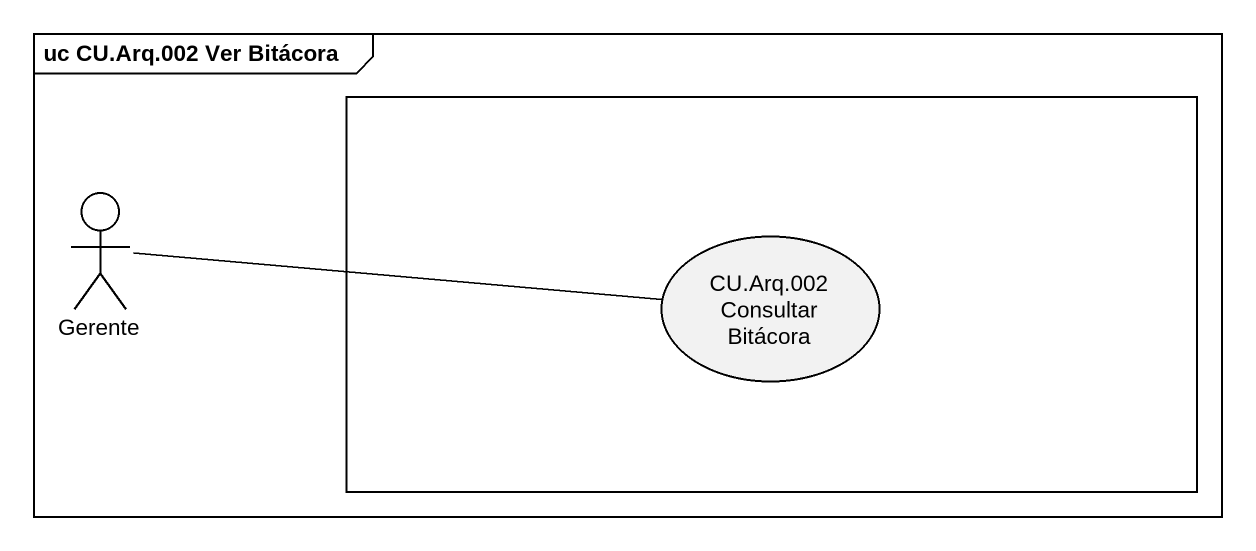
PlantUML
@startuml
mainframe uc CU.Arq.002 Ver Bitácora
rectangle " " as rectangle1 {
  usecase "CU.Arq.002 Consultar Bitácora" as CU_Arq_002_Consultar
}
actor Gerente
Gerente -right- CU_Arq_002_Consultar
@enduml
